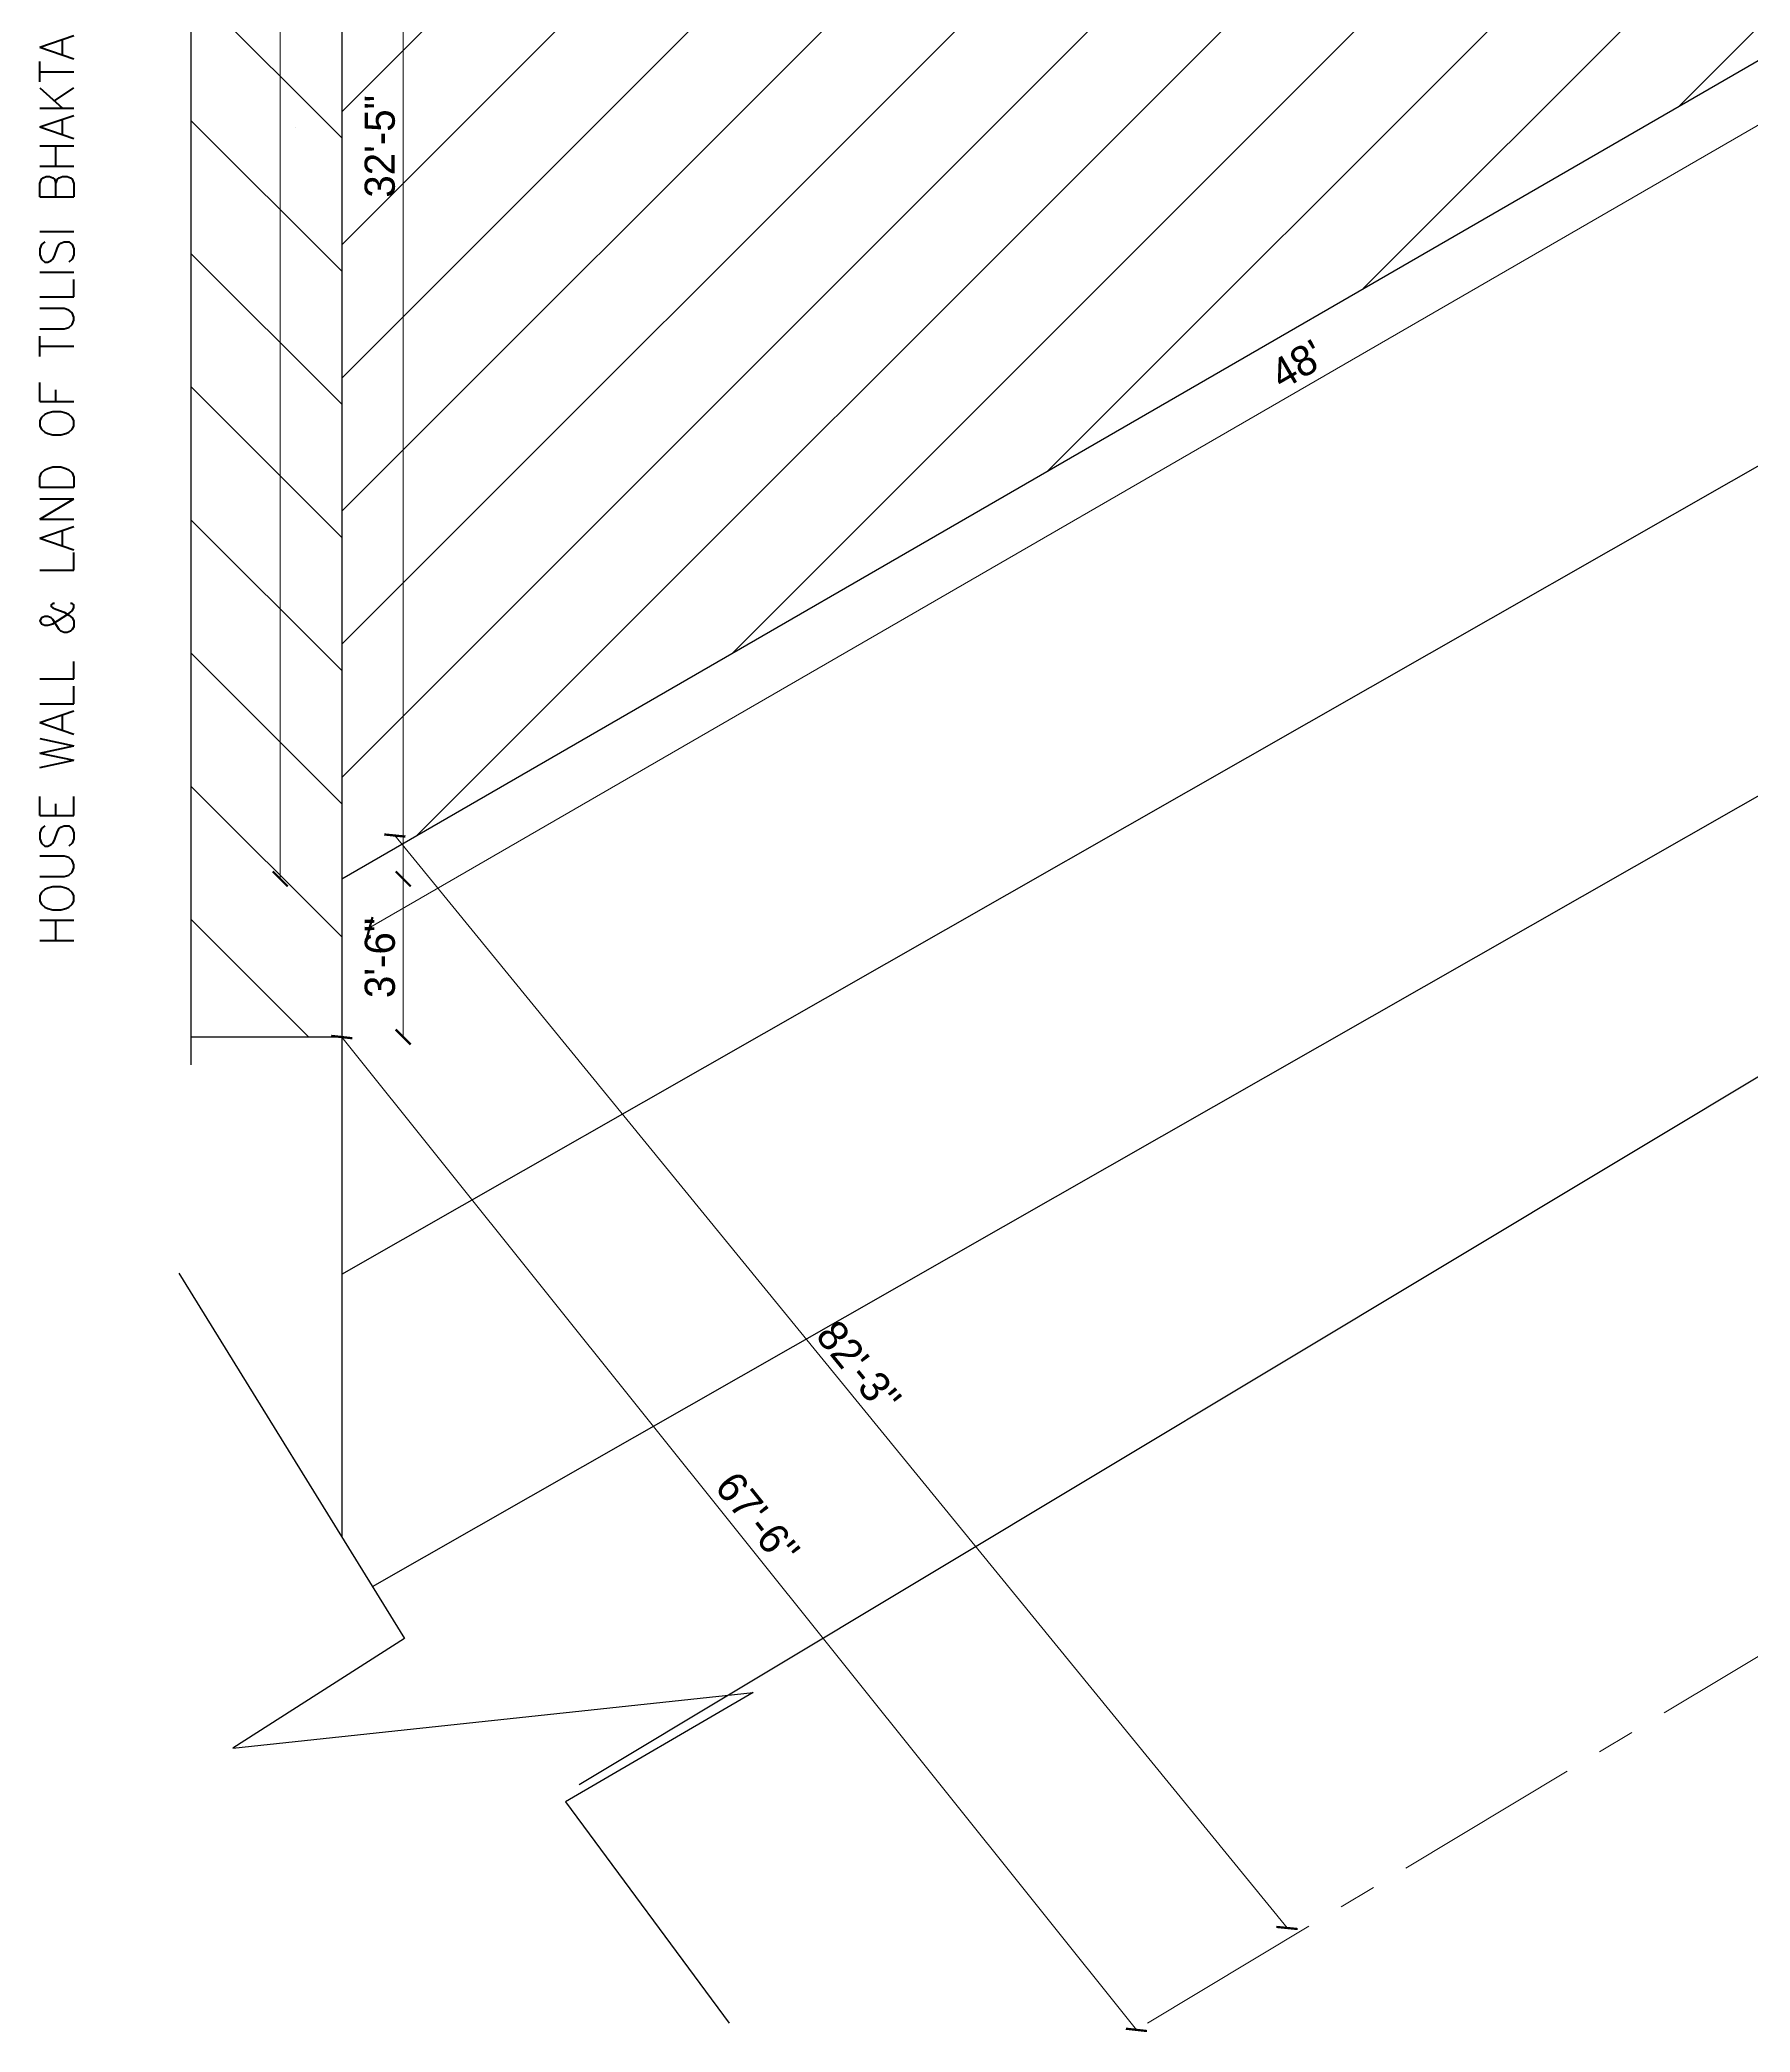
# Model space of a CAD drawing. Header units: inches. Extents: x 20273 to 41102, y -4696 to -1121.
# Drawn here: x 20273 to 20727, y -4445 to -3916 of the extents above; entities that cross this region are included whole.
import ezdxf

# ---------------------------------------------------------------- set-up
doc = ezdxf.new("R2010")
doc.units = ezdxf.units.IN
doc.header["$LTSCALE"] = 5
doc.header["$MEASUREMENT"] = 0
doc.linetypes.add('CENTER', pattern=[2, 1.25, -0.25, 0.25, -0.25])
for name, color, linetype in [('DIM', 5, 'Continuous'), ('TEXT', 6, 'Continuous'), ('WALL', 7, 'Continuous')]:
    doc.layers.add(name, color=color, linetype=linetype)
doc.layers.add('HATCH', color=253, linetype='Continuous', lineweight=0)
doc.styles.add('ROMANS', font='romans.shx', dxfattribs={"width": 0.8})
doc.styles.add('tt', font='stylu.ttf', dxfattribs={"height": 8})
doc.dimstyles.new('Copy(2) of STANDARD', dxfattribs={"dimtxt": 2, "dimasz": 4, "dimexe": 0, "dimexo": 0, "dimgap": 2, "dimtad": 1, "dimdec": 0, "dimzin": 0, "dimdsep": 46, "dimlunit": 3, "dimtxsty": 'tt', "dimblk": 'ARCHTICK', "dimcen": 0.0505, "dimse1": 1, "dimse2": 1, "dimclrd": 5, "dimclre": 5, "dimclrt": 7, "dimadec": 1, "dimazin": 0, "dimtm": 1e-09, "dimtfac": 1, "dimtdec": 0, "dimtofl": 0, "dimtmove": 1, "dimatfit": 3, "dimfxl": 1, "dimtolj": 2, "dimtzin": 0, "dimlwd": 13, "dimarcsym": 0})

# ---------------------------------------------------------------- blocks, each defined once
blk = doc.blocks.new('_ArchTick')
at = {"color": 0, "linetype": 'ByBlock', "const_width": 0.15}
blk.add_lwpolyline([(-0.5, -0.5), (0.5, 0.5)], dxfattribs=at)
blk = doc.blocks.new('*D340')
at = {"layer": 'Defpoints', "color": 0, "ltscale": 5, "transparency": 16777216}
for p in [(20337.24, -3537.26), (20353.56, -3537.26), (20353.56, -4139.26)]:
    blk.add_point(p, dxfattribs=at)
at = {"layer": 'DIM', "color": 5, "lineweight": 13, "ltscale": 5, "transparency": 16777216}
blk.add_line((20337.24, -4139.26), (20337.24, -3537.26), dxfattribs=at)
at = {"layer": 'DIM', "color": 5, "lineweight": 13, "ltscale": 5, "transparency": 16777216, "xscale": 4, "yscale": 4, "zscale": 4}
for p, rotation in [((20337.24, -3537.26), 90), ((20337.24, -4139.26), 270)]:
    blk.add_blockref('_ArchTick', p, dxfattribs=dict(at, rotation=rotation))
at = {"layer": 'DIM', "color": 7, "ltscale": 5, "transparency": 16777216, "insert": (20331.06, -3838.26), "char_height": 8, "attachment_point": 5, "rotation": 90, "style": 'tt'}
blk.add_mtext('\\A2;49\'-9"', dxfattribs=at)
blk = doc.blocks.new('*D342')
at = {"layer": 'Defpoints', "color": 0, "ltscale": 5, "transparency": 16777216}
for p in [(20353.56, -4139.26), (20604.53, -4417.82), (20590.43, -4429.33)]:
    blk.add_point(p, dxfattribs=at)
at = {"layer": 'DIM', "color": 5, "lineweight": 13, "ltscale": 5, "transparency": 16777216}
blk.add_line((20367.66, -4127.75), (20604.53, -4417.82), dxfattribs=at)
at = {"layer": 'DIM', "color": 5, "lineweight": 13, "ltscale": 5, "transparency": 16777216, "xscale": 4, "yscale": 4, "zscale": 4}
for p, rotation in [((20367.66, -4127.75), 129.2346719250575), ((20604.53, -4417.82), 309.2346719250575)]:
    blk.add_blockref('_ArchTick', p, dxfattribs=dict(at, rotation=rotation))
at = {"layer": 'DIM', "color": 7, "ltscale": 5, "transparency": 16777216, "insert": (20490.85, -4268.9), "char_height": 8, "attachment_point": 5, "rotation": 309.2347, "style": 'tt'}
blk.add_mtext("\\A2;82'-3''", dxfattribs=at)
blk = doc.blocks.new('*D346')
at = {"layer": 'Defpoints', "color": 0, "ltscale": 5, "transparency": 16777216}
for p in [(20353.56, -4181.26), (20564.56, -4444.88), (20564.56, -4444.88)]:
    blk.add_point(p, dxfattribs=at)
at = {"layer": 'DIM', "color": 5, "lineweight": 13, "ltscale": 5, "transparency": 16777216}
blk.add_line((20353.56, -4181.26), (20564.56, -4444.88), dxfattribs=at)
at = {"layer": 'DIM', "color": 5, "lineweight": 13, "ltscale": 5, "transparency": 16777216, "xscale": 4, "yscale": 4, "zscale": 4}
for p, rotation in [((20353.56, -4181.26), 128.6745829796087), ((20564.56, -4444.88), 308.6745829796087)]:
    blk.add_blockref('_ArchTick', p, dxfattribs=dict(at, rotation=rotation))
at = {"layer": 'DIM', "color": 7, "ltscale": 5, "transparency": 16777216, "insert": (20463.97, -4309.14), "char_height": 8, "attachment_point": 5, "rotation": 308.6746, "style": 'tt'}
blk.add_mtext("\\A2;67'-6''", dxfattribs=at)
blk = doc.blocks.new('*D352')
at = {"layer": 'Defpoints', "color": 0, "ltscale": 5, "transparency": 16777216}
for p in [(20384.27, -3750.26), (20369.88, -4139.26), (20384.27, -4139.26)]:
    blk.add_point(p, dxfattribs=at)
at = {"layer": 'DIM', "color": 5, "lineweight": 13, "ltscale": 5, "transparency": 16777216}
blk.add_line((20369.88, -3750.26), (20369.88, -4139.26), dxfattribs=at)
at = {"layer": 'DIM', "color": 5, "lineweight": 13, "ltscale": 5, "transparency": 16777216, "xscale": 4, "yscale": 4, "zscale": 4}
for p, rotation in [((20369.88, -3750.26), 90), ((20369.88, -4139.26), 270)]:
    blk.add_blockref('_ArchTick', p, dxfattribs=dict(at, rotation=rotation))
at = {"layer": 'DIM', "color": 7, "ltscale": 5, "transparency": 16777216, "insert": (20363.7, -3944.76), "char_height": 8, "attachment_point": 5, "rotation": 90, "style": 'tt'}
blk.add_mtext('\\A2;32\'-5"', dxfattribs=at)
blk = doc.blocks.new('*D355')
at = {"layer": 'Defpoints', "color": 0, "ltscale": 5, "transparency": 16777216}
for p in [(20852.28, -3851.07), (20859.71, -3863.93), (20353.56, -4139.26)]:
    blk.add_point(p, dxfattribs=at)
at = {"layer": 'DIM', "color": 5, "lineweight": 13, "ltscale": 5, "transparency": 16777216}
blk.add_line((20361, -4152.13), (20859.71, -3863.93), dxfattribs=at)
at = {"layer": 'DIM', "color": 5, "lineweight": 13, "ltscale": 5, "transparency": 16777216, "xscale": 4, "yscale": 4, "zscale": 4}
for p, rotation in [((20859.71, -3863.93), 30.02282740668951), ((20361, -4152.13), 210.0228274066895)]:
    blk.add_blockref('_ArchTick', p, dxfattribs=dict(at, rotation=rotation))
at = {"layer": 'DIM', "color": 7, "ltscale": 5, "transparency": 16777216, "insert": (20607.26, -4002.68), "char_height": 8, "attachment_point": 5, "rotation": 30.0228, "style": 'tt'}
blk.add_mtext("\\A2;48'", dxfattribs=at)
blk = doc.blocks.new('*D356')
at = {"layer": 'Defpoints', "color": 0, "ltscale": 5, "transparency": 16777216}
for p in [(20382.07, -4139.26), (20369.88, -4181.26), (20382.07, -4181.26)]:
    blk.add_point(p, dxfattribs=at)
at = {"layer": 'DIM', "color": 5, "lineweight": 13, "ltscale": 5, "transparency": 16777216}
blk.add_line((20369.88, -4139.26), (20369.88, -4181.26), dxfattribs=at)
at = {"layer": 'DIM', "color": 5, "lineweight": 13, "ltscale": 5, "transparency": 16777216, "xscale": 4, "yscale": 4, "zscale": 4}
for p, rotation in [((20369.88, -4139.26), 90), ((20369.88, -4181.26), 270)]:
    blk.add_blockref('_ArchTick', p, dxfattribs=dict(at, rotation=rotation))
at = {"layer": 'DIM', "color": 7, "ltscale": 5, "transparency": 16777216, "insert": (20363.73, -4160.26), "char_height": 8, "attachment_point": 5, "rotation": 90, "style": 'tt'}
blk.add_mtext('\\A2;3\'-6"', dxfattribs=at)

msp = doc.modelspace()

# ---------------------------------------------------------------- hatches: boundary and pattern name
at = {"layer": 'HATCH', "ltscale": 5}
h = msp.add_hatch(dxfattribs=at)
h.set_pattern_fill('ANSI31', color=256, scale=200, style=0)
h.paths.add_polyline_path([(20680.69, -3559.86), (20353.56, -3750.26), (20353.56, -4100), (20353.56, -4139.26), (20852.28, -3851.07)])
h.paths.add_polyline_path([(20760.07, -3725.91), (20778.64, -3758.04), (20794.69, -3748.77), (20776.12, -3716.64)], flags=24)
h.paths.add_polyline_path([(20585.76, -3686.81), (20617.17, -3706.58), (20627.04, -3690.89), (20595.63, -3671.12)], flags=24)
h.paths.add_polyline_path([(20372.8, -3963.35), (20372.8, -3926.23), (20354.27, -3926.23), (20354.27, -3963.35)], flags=24)
h.paths.add_polyline_path([(20514.32, -3680.16), (20546.39, -3661.49), (20537.07, -3645.47), (20504.99, -3664.14)], flags=24)
h.paths.add_polyline_path([(20474.99, -3889.47), (20620.21, -3805.63), (20613.75, -3794.44), (20468.54, -3878.28)], flags=24)
h.paths.add_polyline_path([(20466.83, -3869.49), (20611.11, -3786.19), (20601.74, -3769.95), (20457.46, -3853.25)], flags=24)
h = msp.add_hatch(dxfattribs=at)
h.set_pattern_fill('ANSI31', color=256, scale=200, angle=90, style=0)
h.set_pattern_definition([(135, (-730.565, -18673.39), (-17.67767, -17.67767), [])])
h.paths.add_polyline_path([(20353.56, -3633.26), (20313.62, -3633.26), (20313.62, -3834.09), (20322.88, -3834.09), (20301.88, -3838.11), (20313.62, -3838.11), (20313.62, -4181.26), (20353.56, -4181.26), (20353.56, -4100)])
h.paths.add_polyline_path([(20324.89, -3831.14), (20324.89, -3811.13), (20337.24, -3811.13), (20337.24, -3831.14)], flags=24)

# ---------------------------------------------------------------- linework, layer by layer
at = {"layer": 'DIM', "ltscale": 5}
msp.add_line((20341.32, -3939.68), (20341.32, -3939.68), dxfattribs=at)
at = {"layer": 'HATCH', "linetype": 'CENTER', "ltscale": 8}
msp.add_line((20567.47, -4443.13), (21427.69, -3926.35), dxfattribs=at)
at = {"layer": 'WALL', "ltscale": 5}
for p, q in [((20353.56, -3537.26), (20353.56, -4100)), ((20416.63, -4379.76), (21346.46, -3821.16)), ((20313.62, -4188.64), (20313.62, -3838.11)), ((20353.56, -4139.26), (20852.28, -3851.07)), ((20353.56, -4244.21), (20887.88, -3939.31)), ((20361.72, -4327.19), (20937.94, -3998.38)), ((20353.56, -4100), (20353.56, -4313.98)), ((20353.56, -4181.26), (20313.62, -4181.26))]:
    msp.add_line(p, q, dxfattribs=at)
msp.add_lwpolyline([(20310.31, -4243.97), (20370.24, -4340.98), (20324.65, -4370.04), (20462.81, -4355.33), (20412.98, -4384.36), (20456.39, -4443.13)], dxfattribs=at)

# ---------------------------------------------------------------- texts
at = {"layer": 'TEXT', "lineweight": 9, "style": 'ROMANS'}
msp.add_text('HOUSE WALL & LAND OF TULISI BHAKTA KAYASTHA  K.NO 328', height=9, rotation=90, dxfattribs=at).set_placement((20282.41, -4157.15))

# ---------------------------------------------------------------- dimensions: what is measured, and where the dimension line sits
at = {"layer": 'DIM', "ltscale": 5}
dim = msp.add_linear_dim(base=(20337.24, -3537.26), p1=(20353.56, -4139.26), p2=(20353.56, -3537.26), angle=90, text='49\'-9"', dimstyle='Copy(2) of STANDARD', dxfattribs=at)
dim.commit()
dim.dimension.update_dxf_attribs({"geometry": '*D340', "text_midpoint": (20331.06, -3838.26)})
for base, p1, p2, picture, middle in [((20369.88, -4139.26), (20384.27, -3750.26), (20384.27, -4139.26), '*D352', (20363.7, -3944.76)), ((20369.88, -4181.26), (20382.07, -4139.26), (20382.07, -4181.26), '*D356', (20363.73, -4160.26))]:
    dim = msp.add_linear_dim(base=base, p1=p1, p2=p2, angle=90, dimstyle='Copy(2) of STANDARD', dxfattribs=at)
    dim.commit()
    dim.dimension.update_dxf_attribs({"geometry": picture, "text_midpoint": middle})
dim = msp.add_aligned_dim(p1=(20353.56, -4139.26), p2=(20852.28, -3851.07), distance=-14.86, dimstyle='Copy(2) of STANDARD', dxfattribs=at)
dim.commit()
dim.dimension.update_dxf_attribs({"geometry": '*D355', "text_midpoint": (20607.26, -4002.68)})
for p1, p2, distance, text, picture, middle in [((20353.56, -4139.26), (20590.43, -4429.33), 18.2, "82'-3''", '*D342', (20490.85, -4268.9)), ((20353.56, -4181.26), (20564.56, -4444.88), 0, "67'-6''", '*D346', (20463.97, -4309.14))]:
    dim = msp.add_aligned_dim(p1=p1, p2=p2, distance=distance, text=text, dimstyle='Copy(2) of STANDARD', dxfattribs=at)
    dim.commit()
    dim.dimension.update_dxf_attribs({"geometry": picture, "text_midpoint": middle})

doc.saveas('drawing.dxf')
